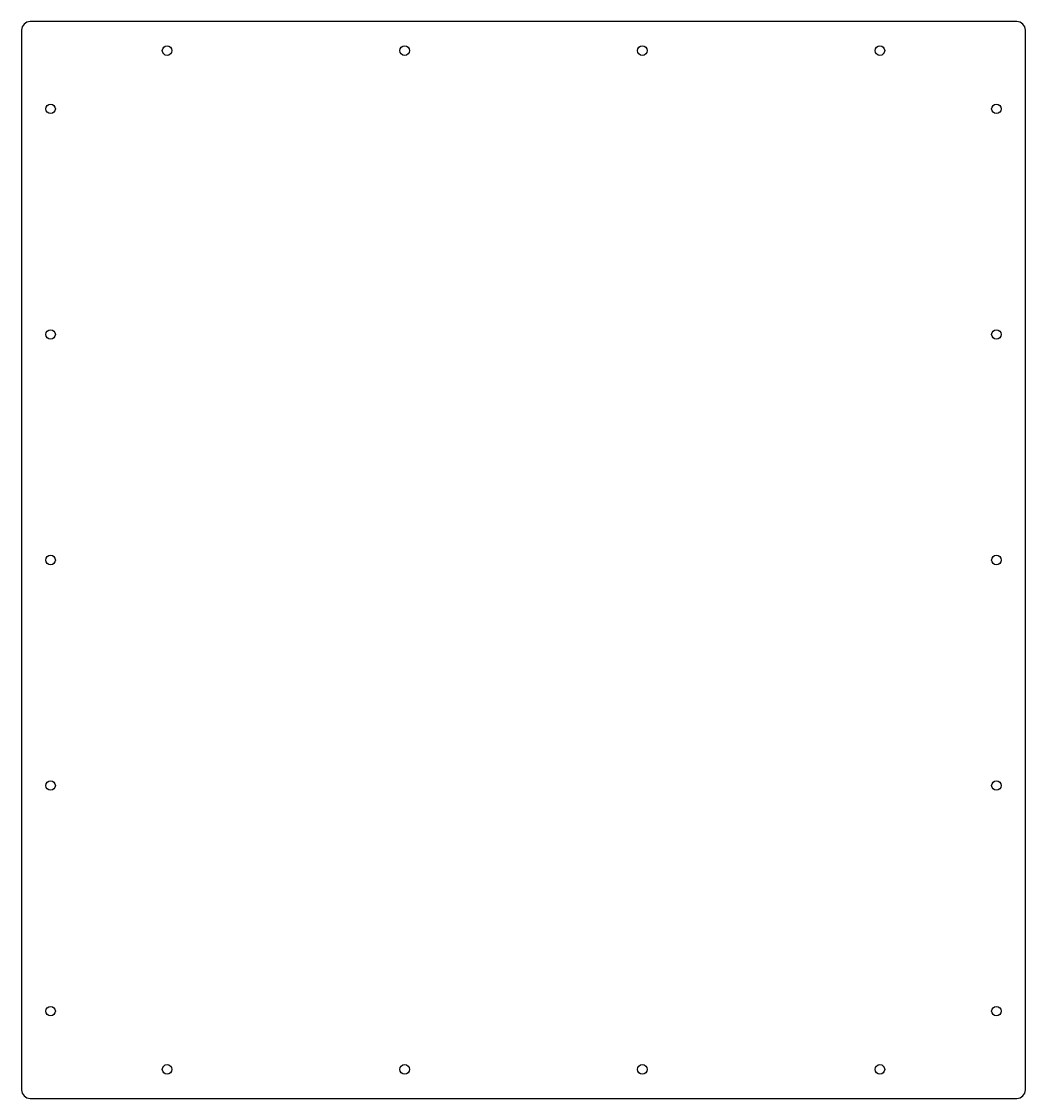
# Model space of a CAD drawing. Header units: millimetres. Extents: x -345 to 345, y 260 to 1000.
import ezdxf

# ---------------------------------------------------------------- set-up
doc = ezdxf.new("R2010")
doc.units = ezdxf.units.MM
doc.layers.add('CUT', color=7, linetype='Continuous')

msp = doc.modelspace()

# ---------------------------------------------------------------- linework, layer by layer
at = {"layer": 'CUT'}
for p, q in [((339, 1000, 0.5), (-339, 1000, 0.5)), ((-345, 994, 0.5), (-345, 266, 0.5)), ((345, 266, 0.5), (345, 994, 0.5)), ((-339, 260, 0.5), (339, 260, 0.5))]:
    msp.add_line(p, q, dxfattribs=at)
for centre in [(-245, 980, 0.5), (-81.67, 980, 0.5), (81.67, 980, 0.5), (245, 980, 0.5), (-325, 940, 0.5), (325, 940, 0.5), (-325, 785, 0.5), (325, 785, 0.5), (-325, 630, 0.5), (325, 630, 0.5), (-325, 475, 0.5), (325, 475, 0.5), (-325, 320, 0.5), (325, 320, 0.5), (-245, 280, 0.5), (-81.67, 280, 0.5), (81.67, 280, 0.5), (245, 280, 0.5)]:
    msp.add_circle(centre, 3.25, dxfattribs=at)
for centre, start, end in [((-339, 994, 0.5), 90, 180), ((339, 994, 0.5), 0, 90), ((-339, 266, 0.5), 180, 270), ((339, 266, 0.5), -90, 0)]:
    msp.add_arc(centre, 6, start, end, dxfattribs=at)

doc.saveas('drawing.dxf')
